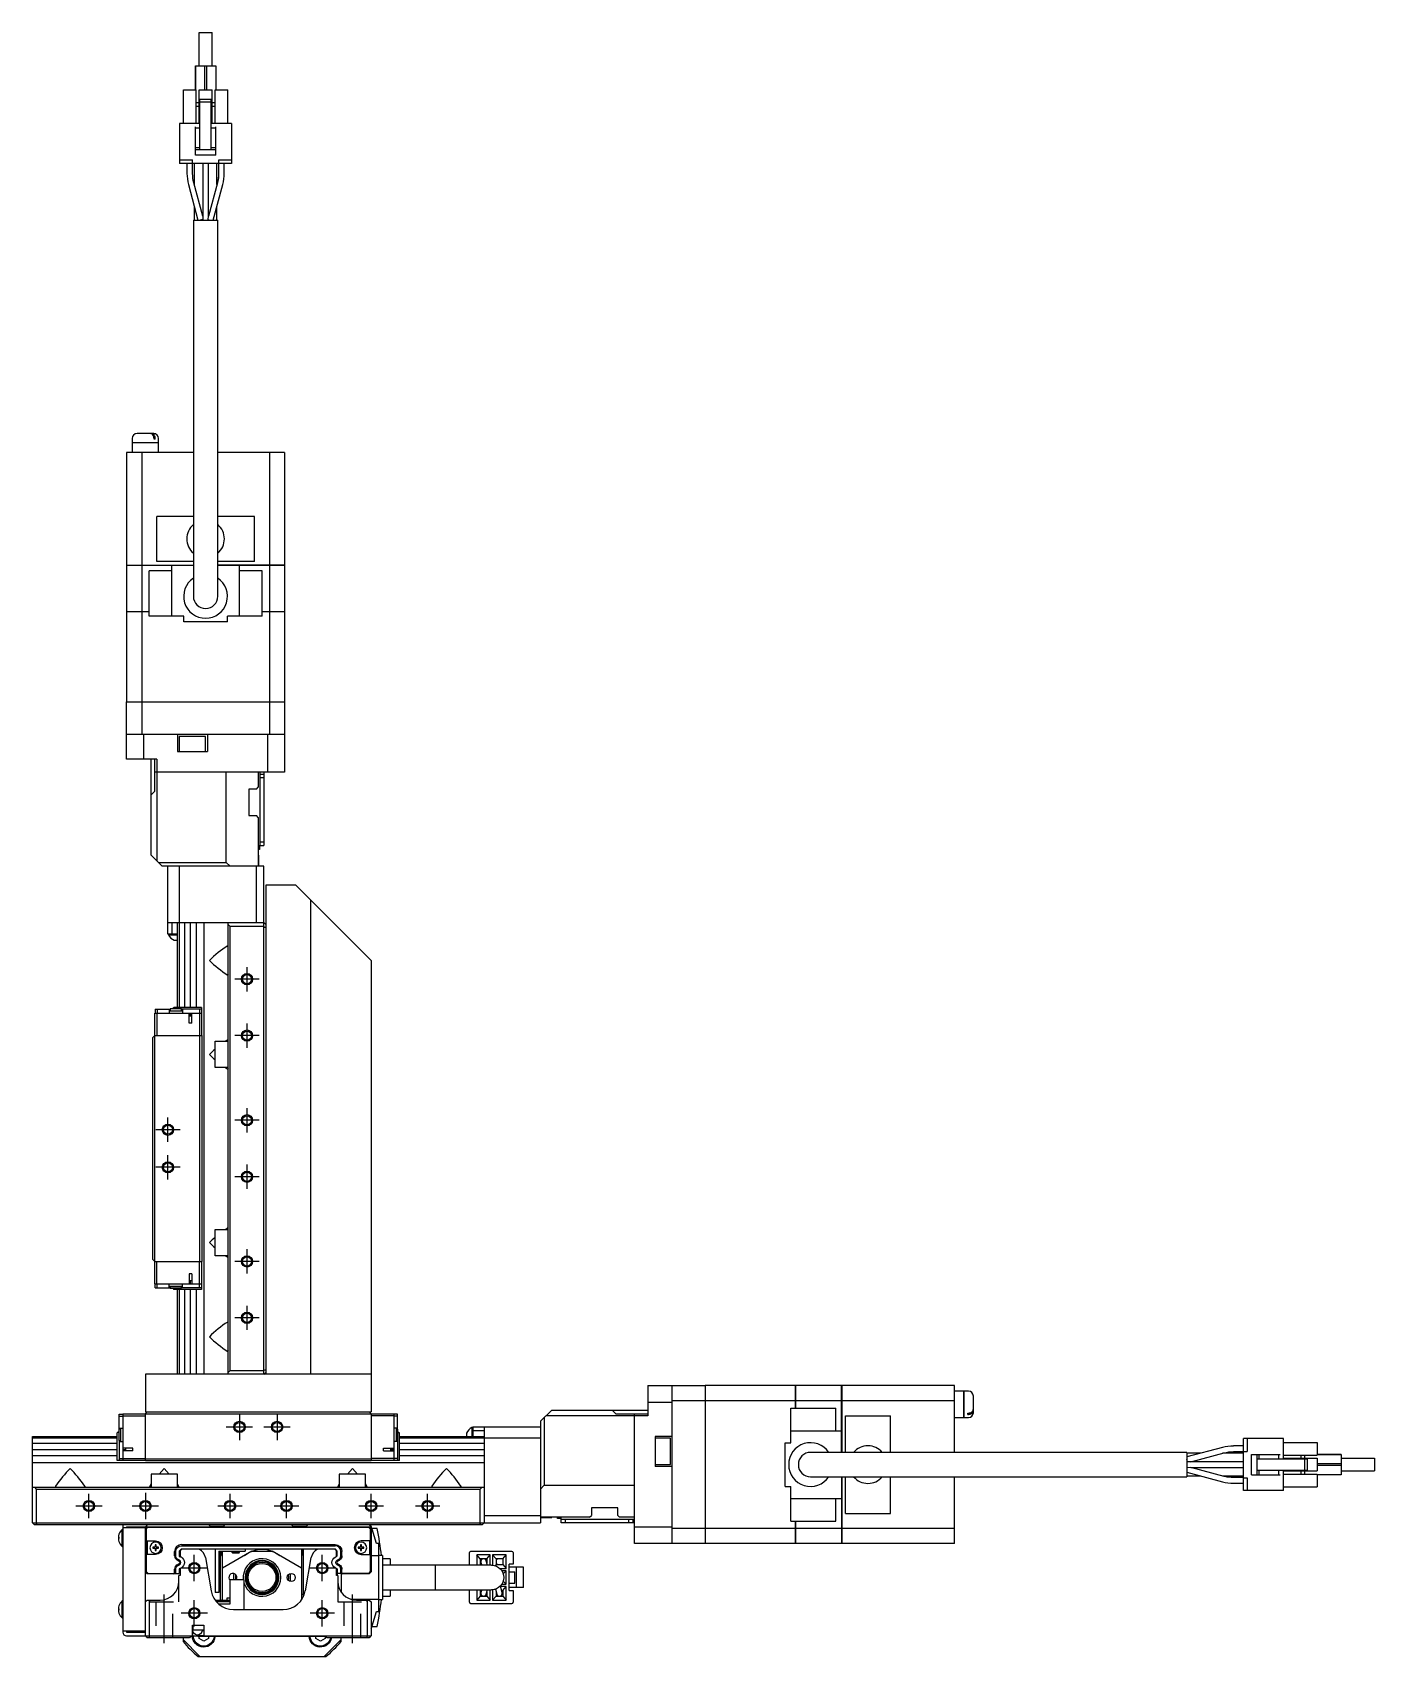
# Model space of a CAD drawing. Extents: x 0 to 1495, y -8 to 1173.
# Drawn here: x 760.9 to 1117.5, y 377.3 to 808.9 of the extents above; entities that cross this region are included whole.
import ezdxf

# ---------------------------------------------------------------- set-up
doc = ezdxf.new("R2010")
doc.units = 0
doc.header["$LTSCALE"] = 0.5
doc.linetypes.add('CENTER', pattern=[50.8, 31.75, -6.35, 6.35, -6.35])
doc.linetypes.add('DASHED', pattern=[19.05, 12.7, -6.35])
for name, color, linetype in [('MSM_CENTER', 1, 'CENTER'), ('MSM_CONTINUOUS', 7, 'CONTINUOUS'), ('MSM_DASHED', 4, 'DASHED'), ('MSM_NARROW', 5, 'CONTINUOUS')]:
    doc.layers.add(name, color=color, linetype=linetype)

msp = doc.modelspace()

# ---------------------------------------------------------------- linework, layer by layer
at = {"layer": 'MSM_CENTER'}
for p, q in [((821.17, 557.26), (814.71, 557.26)), ((817.94, 554.03), (817.94, 560.48)), ((817.94, 539.03), (817.94, 545.48)), ((821.17, 542.26), (814.71, 542.26)), ((817.94, 516.53), (817.94, 522.98)), ((796.94, 514.03), (796.94, 520.48)), ((821.17, 519.76), (814.71, 519.76)), ((800.17, 517.26), (793.71, 517.26)), ((796.94, 504.03), (796.94, 510.48)), ((800.17, 507.26), (793.71, 507.26)), ((817.94, 501.53), (817.94, 507.98)), ((821.17, 504.76), (814.71, 504.76)), ((817.94, 479.03), (817.94, 485.48)), ((821.17, 482.26), (814.71, 482.26)), ((817.94, 464.03), (817.94, 470.48)), ((821.17, 467.26), (814.71, 467.26)), ((815.94, 441.76), (815.94, 434.76)), ((825.94, 441.76), (825.94, 434.76)), ((812.44, 438.26), (819.44, 438.26)), ((822.44, 438.26), (829.44, 438.26)), ((775.94, 414.01), (775.94, 420.51)), ((790.94, 420.76), (790.94, 413.76)), ((813.44, 414.01), (813.44, 420.51)), ((828.44, 414.01), (828.44, 420.51)), ((850.94, 414.01), (850.94, 420.51)), ((865.94, 414.01), (865.94, 420.51)), ((772.44, 417.26), (779.44, 417.26)), ((787.44, 417.26), (794.44, 417.26)), ((810.19, 417.26), (816.69, 417.26)), ((825.19, 417.26), (831.69, 417.26)), ((847.69, 417.26), (854.19, 417.26)), ((862.69, 417.26), (869.19, 417.26)), ((803.94, 397.26), (803.94, 404.26)), ((837.94, 397.26), (837.94, 404.26)), ((807.44, 400.76), (800.44, 400.76)), ((841.44, 400.76), (834.44, 400.76)), ((795.94, 380.76), (795.94, 393.76)), ((845.94, 380.76), (845.94, 393.76)), ((807.44, 388.76), (800.44, 388.76)), ((803.94, 385.26), (803.94, 392.26)), ((841.17, 388.76), (834.71, 388.76)), ((837.94, 385.26), (837.94, 392.26))]:
    msp.add_line(p, q, dxfattribs=at)
at = {"layer": 'MSM_CONTINUOUS'}
for p, q in [((805.24, 799.96), (805.24, 808.86)), ((805.24, 799.96), (805.24, 808.86)), ((805.24, 808.86), (808.64, 808.86)), ((805.24, 799.96), (805.24, 808.86)), ((808.64, 799.96), (808.64, 808.86)), ((804.24, 799.01), (804.24, 799.96)), ((804.24, 799.96), (804.24, 799.96)), ((804.24, 799.96), (804.24, 793.61)), ((804.24, 799.96), (809.64, 799.96)), ((804.24, 798.71), (804.24, 799.01)), ((804.24, 793.61), (804.24, 798.71)), ((806.69, 799.96), (806.69, 793.61)), ((807.19, 799.96), (807.19, 793.61)), ((809.64, 799.96), (809.64, 793.61)), ((804.24, 796.91), (804.24, 797.21)), ((804.24, 797.21), (804.24, 797.02)), ((804.24, 797.02), (804.24, 793.61)), ((804.24, 793.61), (804.24, 796.91)), ((801.04, 793.61), (804.44, 793.61)), ((801.04, 784.71), (801.04, 793.61)), ((804.44, 784.71), (804.44, 793.61)), ((804.44, 790.26), (805.24, 790.26)), ((805.24, 784.71), (805.24, 793.61)), ((805.24, 793.61), (808.64, 793.61)), ((808.44, 791.01), (805.44, 791.01)), ((805.44, 777.71), (805.44, 791.01)), ((808.44, 790.31), (805.44, 790.31)), ((808.44, 777.71), (808.44, 791.01)), ((808.64, 784.71), (808.64, 793.61)), ((808.64, 790.26), (809.44, 790.26)), ((809.44, 784.71), (809.44, 793.61)), ((809.44, 793.61), (812.84, 793.61)), ((812.84, 784.71), (812.84, 793.61)), ((804.44, 789.26), (805.24, 789.26)), ((808.64, 789.26), (809.44, 789.26)), ((800.04, 784.71), (800.04, 774.01)), ((805.44, 784.71), (800.04, 784.71)), ((804.24, 776.21), (804.24, 783.76)), ((805.44, 783.46), (804.24, 783.46)), ((813.84, 784.71), (808.44, 784.71)), ((809.64, 783.46), (808.44, 783.46)), ((809.64, 776.21), (809.64, 783.76)), ((813.84, 784.71), (813.84, 774.01)), ((805.44, 778.21), (804.24, 778.21)), ((809.64, 777.71), (804.24, 777.71)), ((809.64, 778.21), (808.44, 778.21)), ((800.04, 775.01), (803.44, 775.01)), ((813.84, 774.01), (800.04, 774.01)), ((801.99, 774.01), (801.99, 771.38)), ((803.44, 774.01), (803.44, 775.01)), ((803.49, 771.38), (803.49, 774.01)), ((803.94, 774.01), (803.94, 768.43)), ((809.64, 776.21), (804.24, 776.21)), ((806.19, 774.01), (806.19, 759.01)), ((807.69, 760.04), (807.69, 774.01)), ((809.94, 768.43), (809.94, 774.01)), ((810.39, 774.01), (810.39, 771.37)), ((810.44, 774.01), (810.44, 775.01)), ((810.44, 775.01), (813.84, 775.01)), ((811.89, 771.37), (811.89, 774.01)), ((802.37, 768.49), (804.91, 759.01)), ((806.19, 760.04), (803.82, 768.88)), ((810.06, 768.88), (807.69, 760.04)), ((808.97, 759.01), (811.51, 768.49)), ((810.12, 769.1), (810.06, 768.88)), ((803.94, 762.64), (803.94, 759.01)), ((807.58, 759.14), (807.69, 760.04)), ((809.94, 759.01), (809.94, 762.64)), ((803.69, 759.01), (810.19, 759.01)), ((803.69, 759.01), (803.69, 659.01)), ((806.19, 759.1), (805.9, 759.01)), ((807.69, 759.01), (807.69, 759.1)), ((810.19, 659.01), (810.19, 759.01)), ((787.44, 700.96), (787.44, 699.81)), ((794.44, 699.81), (787.44, 699.81)), ((787.44, 699.76), (787.44, 697.26)), ((794.44, 699.76), (787.44, 699.76)), ((787.49, 699.81), (787.49, 699.76)), ((793.14, 702.26), (788.74, 702.26)), ((793.23, 700.76), (793.23, 700.96)), ((793.58, 700.76), (793.23, 700.76)), ((793.58, 700.76), (793.58, 700.96)), ((794.39, 699.76), (794.39, 699.81)), ((794.44, 699.81), (794.44, 700.96)), ((794.44, 697.26), (794.44, 699.76)), ((785.94, 697.26), (785.94, 667.31)), ((803.69, 697.26), (785.94, 697.26)), ((789.97, 697.26), (789.97, 667.31)), ((827.94, 697.26), (810.19, 697.26)), ((823.91, 697.26), (823.91, 667.31)), ((827.94, 697.26), (827.94, 667.31)), ((793.94, 668.26), (793.94, 680.26)), ((803.69, 680.26), (793.94, 680.26)), ((819.94, 680.26), (810.19, 680.26)), ((819.94, 668.26), (819.94, 680.26)), ((785.94, 667.31), (803.69, 667.31)), ((785.94, 667.26), (785.94, 655.01)), ((785.94, 667.26), (803.69, 667.26)), ((785.99, 667.31), (785.99, 667.26)), ((789.97, 667.26), (789.97, 655.01)), ((790.23, 667.31), (790.23, 667.26)), ((791.94, 653.76), (791.94, 665.76)), ((797.94, 665.76), (791.94, 665.76)), ((803.69, 668.26), (793.94, 668.26)), ((797.94, 653.76), (797.94, 667.26)), ((819.94, 668.26), (810.19, 668.26)), ((810.19, 667.31), (827.94, 667.31)), ((827.94, 667.26), (810.19, 667.26)), ((815.94, 653.76), (815.94, 667.26)), ((821.94, 665.76), (815.94, 665.76)), ((821.94, 653.76), (821.94, 665.76)), ((823.65, 667.31), (823.65, 667.26)), ((823.91, 667.26), (823.91, 655.01)), ((827.89, 667.31), (827.89, 667.26)), ((827.94, 667.26), (827.94, 655.01)), ((785.94, 655.01), (791.94, 655.01)), ((785.94, 654.96), (785.94, 631.01)), ((785.94, 654.96), (791.94, 654.96)), ((785.99, 655.01), (785.99, 654.96)), ((789.97, 654.96), (789.97, 631.01)), ((790.23, 655.01), (790.23, 654.96)), ((801.16, 653.76), (791.94, 653.76)), ((801.16, 652.26), (801.16, 653.76)), ((812.72, 652.26), (801.16, 652.26)), ((821.94, 653.76), (812.72, 653.76)), ((812.72, 652.26), (812.72, 653.76)), ((821.94, 655.01), (827.94, 655.01)), ((821.94, 654.96), (827.94, 654.96)), ((823.65, 655.01), (823.65, 654.96)), ((823.91, 654.96), (823.91, 631.01)), ((827.89, 655.01), (827.89, 654.96)), ((827.94, 654.96), (827.94, 631.01)), ((785.94, 631.01), (827.94, 631.01)), ((785.94, 630.96), (827.94, 630.96)), ((785.94, 615.76), (785.94, 630.96)), ((785.99, 631.01), (785.99, 630.96)), ((789.97, 630.96), (789.97, 622.26)), ((790.23, 631.01), (790.23, 630.96)), ((823.65, 631.01), (823.65, 630.96)), ((823.91, 630.96), (823.91, 622.26)), ((827.89, 631.01), (827.89, 630.96)), ((827.94, 630.96), (827.94, 612.26)), ((827.94, 622.26), (785.94, 622.26)), ((790.44, 622.26), (790.44, 615.76)), ((799.44, 622.26), (799.44, 617.76)), ((806.94, 621.76), (799.94, 621.76)), ((799.94, 621.76), (799.94, 617.76)), ((806.94, 617.76), (806.94, 621.76)), ((807.44, 622.26), (807.44, 617.76)), ((823.44, 612.26), (823.44, 622.26)), ((799.44, 617.76), (807.44, 617.76)), ((793.94, 615.76), (785.94, 615.76)), ((792.44, 590.26), (792.44, 615.76)), ((793.44, 607.26), (793.44, 615.76)), ((793.94, 615.76), (793.94, 588.76)), ((827.94, 612.26), (793.44, 612.26)), ((812.44, 588.26), (812.44, 612.26)), ((820.94, 612.26), (820.94, 608.26)), ((821.44, 592.76), (821.44, 612.26)), ((821.44, 611.76), (822.44, 611.76)), ((822.44, 610.76), (821.44, 610.76)), ((822.44, 612.26), (822.44, 592.76)), ((792.44, 606.26), (793.44, 607.26)), ((818.44, 607.76), (818.44, 600.76)), ((820.44, 607.76), (818.44, 607.76)), ((820.44, 607.76), (820.94, 608.26)), ((818.44, 600.76), (820.44, 600.76)), ((820.94, 600.26), (820.44, 600.76)), ((820.94, 600.26), (820.94, 587.26)), ((820.94, 592.76), (822.44, 592.76)), ((821.24, 591.76), (820.94, 591.76)), ((821.24, 592.76), (821.24, 591.76)), ((821.44, 593.76), (822.44, 593.76)), ((795.44, 587.26), (792.44, 590.26)), ((794.44, 588.26), (812.44, 588.26)), ((822.44, 587.26), (795.44, 587.26)), ((796.94, 569.26), (796.94, 587.26)), ((799.94, 587.26), (799.94, 572.26)), ((812.44, 588.26), (813.44, 587.26)), ((820.44, 572.26), (820.44, 587.26)), ((820.94, 590.26), (821.04, 590.26)), ((821.04, 587.26), (821.04, 590.26)), ((822.44, 571.26), (822.44, 587.26)), ((830.94, 582.26), (822.94, 582.26)), ((822.94, 582.26), (822.94, 452.26)), ((850.94, 562.26), (830.94, 582.26)), ((834.94, 452.26), (834.94, 578.26)), ((822.44, 572.26), (796.94, 572.26)), ((797.94, 572.26), (797.94, 569.26)), ((799.44, 549.76), (799.44, 572.26)), ((799.94, 572.26), (799.94, 549.76)), ((801.33, 572.26), (801.33, 549.76)), ((802.94, 549.76), (802.94, 572.26)), ((804.55, 549.76), (804.55, 572.26)), ((806.44, 572.26), (806.44, 452.26)), ((812.94, 452.26), (812.94, 572.26)), ((813.44, 571.26), (812.94, 571.76)), ((813.44, 453.26), (813.44, 571.26)), ((822.43, 571.26), (813.44, 571.26)), ((822.43, 453.26), (822.43, 571.26)), ((822.94, 571.76), (822.44, 572.26)), ((799.44, 569.26), (796.94, 569.26)), ((797.09, 569.26), (797.09, 569.01)), ((797.09, 569.01), (799.44, 569.01)), ((798.6, 567.61), (799.44, 567.61)), ((812.94, 566), (812.81, 566.16)), ((850.94, 562.26), (850.94, 442.26)), ((812.94, 558.51), (812.81, 558.36)), ((793.44, 476.26), (793.44, 548.26)), ((793.44, 548.26), (805.84, 548.26)), ((793.54, 549.26), (793.54, 548.26)), ((793.54, 549.26), (797.54, 549.26)), ((793.94, 548.26), (793.94, 542.26)), ((794.04, 549.26), (794.04, 548.26)), ((797.24, 549.26), (797.24, 548.26)), ((797.24, 548.86), (800.84, 548.86)), ((800.54, 549.36), (797.54, 549.36)), ((797.54, 549.36), (797.54, 548.86)), ((798.27, 549.36), (798.51, 549.76)), ((805.84, 549.76), (798.51, 549.76)), ((800.54, 548.86), (800.54, 549.36)), ((805.84, 549.26), (800.54, 549.26)), ((800.84, 549.26), (800.84, 548.26)), ((802.59, 545.56), (802.59, 548.26)), ((802.94, 547.46), (802.94, 548.26)), ((803.29, 545.56), (803.29, 548.26)), ((805.34, 549.26), (805.34, 542.26)), ((805.84, 549.76), (805.84, 542.26)), ((803.29, 547.46), (802.59, 547.46)), ((803.29, 545.56), (802.59, 545.56)), ((792.94, 541.76), (793.44, 542.26)), ((792.94, 482.76), (792.94, 541.76)), ((793.44, 542.26), (805.94, 542.26)), ((805.44, 482.26), (805.44, 542.26)), ((805.94, 542.26), (805.94, 482.26)), ((809.44, 540.76), (812.94, 540.76)), ((809.44, 533.76), (809.44, 540.76)), ((812.94, 541), (812.81, 541.16)), ((812.94, 533.76), (809.44, 533.76)), ((812.94, 533.51), (812.81, 533.36)), ((809.44, 483.76), (809.44, 490.76)), ((809.44, 490.76), (812.94, 490.76)), ((812.94, 491), (812.81, 491.16)), ((812.94, 483.76), (809.44, 483.76)), ((812.94, 483.51), (812.81, 483.36)), ((793.44, 482.26), (792.94, 482.76)), ((793.44, 482.26), (805.94, 482.26)), ((793.94, 476.26), (793.94, 482.26)), ((805.34, 475.26), (805.34, 482.26)), ((805.84, 482.26), (805.84, 474.76)), ((793.44, 476.26), (805.84, 476.26)), ((793.54, 475.26), (793.54, 476.26)), ((793.54, 475.26), (797.54, 475.26)), ((794.04, 475.26), (794.04, 476.26)), ((797.24, 475.26), (797.24, 476.26)), ((797.24, 475.66), (800.84, 475.66)), ((797.54, 475.66), (797.54, 475.16)), ((797.54, 475.21), (800.54, 475.21)), ((797.54, 475.16), (798.27, 475.16)), ((798.24, 475.21), (798.51, 474.76)), ((800.54, 475.21), (800.54, 475.66)), ((805.84, 475.26), (800.54, 475.26)), ((800.84, 475.26), (800.84, 476.26)), ((802.59, 478.96), (802.59, 476.26)), ((803.29, 478.96), (802.59, 478.96)), ((803.29, 477.06), (802.59, 477.06)), ((802.94, 476.26), (802.94, 477.06)), ((803.29, 478.96), (803.29, 476.26)), ((805.84, 474.76), (798.51, 474.76)), ((799.44, 452.26), (799.44, 474.76)), ((799.94, 474.76), (799.94, 452.26)), ((801.33, 474.76), (801.33, 452.26)), ((802.94, 452.26), (802.94, 474.76)), ((804.55, 452.26), (804.55, 474.76)), ((812.94, 466), (812.81, 466.16)), ((812.94, 458.51), (812.81, 458.36)), ((812.94, 452.76), (813.44, 453.26)), ((813.44, 453.26), (822.43, 453.26)), ((822.44, 452.26), (822.44, 453.25)), ((790.94, 452.26), (790.94, 442.26)), ((850.94, 452.26), (790.94, 452.26)), ((822.44, 452.26), (822.94, 452.76)), ((924.44, 449.26), (924.44, 441.26)), ((924.44, 449.26), (939.64, 449.26)), ((930.94, 407.26), (930.94, 449.26)), ((939.64, 449.26), (939.64, 407.26)), ((939.69, 449.21), (939.64, 449.21)), ((963.64, 449.26), (939.69, 449.26)), ((939.69, 449.26), (939.69, 407.26)), ((963.64, 449.26), (963.64, 443.26)), ((963.69, 449.21), (963.64, 449.21)), ((975.94, 449.26), (963.69, 449.26)), ((963.69, 449.26), (963.69, 443.26)), ((975.94, 431.51), (975.94, 449.26)), ((975.99, 449.21), (975.94, 449.21)), ((1005.94, 449.26), (975.99, 449.26)), ((975.99, 449.26), (975.99, 431.51)), ((1005.94, 431.51), (1005.94, 449.26)), ((930.94, 444.76), (924.44, 444.76)), ((939.64, 445.23), (930.94, 445.23)), ((939.69, 444.97), (939.64, 444.97)), ((963.64, 445.23), (939.69, 445.23)), ((963.69, 444.97), (963.64, 444.97)), ((975.94, 445.23), (963.69, 445.23)), ((975.99, 444.97), (975.94, 444.97)), ((1005.94, 445.23), (975.99, 445.23)), ((1008.44, 447.76), (1005.94, 447.76)), ((1008.44, 440.76), (1008.44, 447.76)), ((1008.49, 447.71), (1008.44, 447.71)), ((1008.49, 440.76), (1008.49, 447.76)), ((1009.64, 447.76), (1008.49, 447.76)), ((1010.94, 442.06), (1010.94, 446.46)), ((783.94, 441.66), (784.94, 441.66)), ((783.94, 437.66), (783.94, 441.66)), ((783.94, 441.16), (784.94, 441.16)), ((784.94, 441.76), (784.94, 429.36)), ((784.94, 441.76), (856.94, 441.76)), ((784.94, 441.26), (790.94, 441.26)), ((790.94, 442.26), (850.94, 442.26)), ((790.94, 441.76), (791.44, 442.26)), ((790.94, 429.26), (790.94, 441.76)), ((850.44, 442.26), (850.94, 441.76)), ((850.94, 441.76), (850.94, 429.26)), ((856.94, 441.26), (850.94, 441.26)), ((856.94, 441.76), (856.94, 429.36)), ((857.94, 441.66), (856.94, 441.66)), ((857.94, 441.16), (856.94, 441.16)), ((857.94, 437.66), (857.94, 441.66)), ((895.94, 439.76), (898.94, 442.76)), ((896.94, 440.76), (896.94, 422.76)), ((924.44, 441.26), (897.44, 441.26)), ((898.94, 442.76), (924.44, 442.76)), ((914.94, 442.76), (915.94, 441.76)), ((915.94, 441.76), (924.44, 441.76)), ((920.94, 407.26), (920.94, 441.76)), ((962.44, 434.04), (962.44, 443.26)), ((962.44, 443.26), (974.44, 443.26)), ((974.44, 437.26), (974.44, 443.26)), ((976.94, 431.51), (976.94, 441.26)), ((976.94, 441.26), (988.94, 441.26)), ((988.94, 431.51), (988.94, 441.26)), ((1005.94, 440.76), (1008.44, 440.76)), ((1008.44, 440.81), (1008.49, 440.81)), ((1008.49, 440.76), (1009.64, 440.76)), ((1009.44, 441.96), (1009.64, 441.96)), ((1009.44, 441.61), (1009.44, 441.96)), ((1009.44, 441.61), (1009.64, 441.61)), ((783.89, 436.96), (783.44, 436.69)), ((783.44, 429.36), (783.44, 436.69)), ((783.84, 437.66), (783.84, 436.93)), ((784.34, 437.66), (783.84, 437.66)), ((783.89, 437.66), (783.89, 434.66)), ((783.94, 437.96), (784.94, 437.96)), ((784.34, 437.96), (784.34, 434.36)), ((857.94, 437.96), (856.94, 437.96)), ((857.54, 437.96), (857.54, 434.36)), ((858.04, 437.66), (857.54, 437.66)), ((858.04, 434.66), (858.04, 437.66)), ((858.04, 436.93), (858.44, 436.69)), ((858.44, 429.36), (858.44, 436.69)), ((876.29, 436.59), (876.29, 435.76)), ((877.69, 438.11), (877.69, 435.76)), ((877.94, 438.11), (877.69, 438.11)), ((877.94, 438.26), (877.94, 435.76)), ((877.94, 438.26), (895.94, 438.26)), ((880.94, 437.26), (877.94, 437.26)), ((880.94, 438.26), (880.94, 412.76)), ((895.94, 439.76), (895.94, 412.76)), ((962.44, 437.26), (975.94, 437.26)), ((760.94, 412.76), (760.94, 435.76)), ((760.94, 435.76), (783.44, 435.76)), ((783.44, 435.25), (760.94, 435.25)), ((783.44, 433.86), (760.94, 433.86)), ((760.94, 432.26), (783.44, 432.26)), ((783.89, 434.66), (784.34, 434.66)), ((783.94, 434.66), (783.94, 429.36)), ((783.94, 434.36), (784.94, 434.36)), ((787.64, 432.61), (784.94, 432.61)), ((784.94, 432.26), (785.74, 432.26)), ((787.64, 431.91), (784.94, 431.91)), ((785.74, 431.91), (785.74, 432.61)), ((787.64, 431.91), (787.64, 432.61)), ((854.24, 432.61), (856.94, 432.61)), ((854.24, 431.91), (854.24, 432.61)), ((854.24, 431.91), (856.94, 431.91)), ((856.14, 431.91), (856.14, 432.61)), ((856.14, 432.26), (856.94, 432.26)), ((857.94, 434.36), (856.94, 434.36)), ((857.54, 434.66), (858.04, 434.66)), ((857.94, 434.66), (857.94, 429.36)), ((858.44, 435.76), (880.94, 435.76)), ((880.94, 435.25), (858.44, 435.25)), ((880.94, 433.86), (858.44, 433.86)), ((858.44, 432.26), (880.94, 432.26)), ((895.94, 435.26), (880.94, 435.26)), ((930.94, 435.76), (926.44, 435.76)), ((926.44, 435.76), (926.44, 427.76)), ((930.44, 435.26), (926.44, 435.26)), ((930.44, 428.26), (930.44, 435.26)), ((960.94, 422.48), (960.94, 434.04)), ((960.94, 434.04), (962.44, 434.04)), ((1077.17, 432.83), (1067.69, 430.28)), ((1082.69, 433.21), (1080.06, 433.21)), ((1080.06, 431.71), (1082.69, 431.71)), ((1093.39, 435.16), (1082.69, 435.16)), ((1082.69, 421.36), (1082.69, 435.16)), ((1082.69, 431.76), (1083.69, 431.76)), ((1083.69, 435.16), (1083.69, 431.76)), ((1093.39, 429.76), (1093.39, 435.16)), ((1093.39, 434.16), (1102.29, 434.16)), ((1102.29, 434.16), (1102.29, 430.76)), ((760.94, 430.65), (783.44, 430.65)), ((880.94, 428.76), (760.94, 428.76)), ((790.94, 429.36), (783.44, 429.36)), ((783.94, 429.86), (790.94, 429.86)), ((790.94, 429.76), (850.94, 429.76)), ((850.94, 429.26), (790.94, 429.26)), ((857.94, 429.86), (850.94, 429.86)), ((858.44, 429.36), (850.94, 429.36)), ((858.44, 430.65), (880.94, 430.65)), ((926.44, 428.26), (930.44, 428.26)), ((930.94, 427.76), (926.44, 427.76)), ((1067.69, 431.51), (967.69, 431.51)), ((1067.69, 431.51), (1067.69, 425.01)), ((1071.32, 431.26), (1067.69, 431.26)), ((1067.69, 429.29), (1067.78, 429.01)), ((1082.69, 429.01), (1067.69, 429.01)), ((1067.69, 427.51), (1067.78, 427.51)), ((1067.82, 427.62), (1068.72, 427.51)), ((1068.72, 429.01), (1077.56, 431.38)), ((1068.72, 427.51), (1082.69, 427.51)), ((1077.57, 425.13), (1068.72, 427.51)), ((1082.69, 431.26), (1077.11, 431.26)), ((1084.89, 425.55), (1084.89, 430.95)), ((1084.89, 430.95), (1092.44, 430.95)), ((1086.39, 425.55), (1086.39, 430.95)), ((1086.39, 429.76), (1099.69, 429.76)), ((1086.89, 429.76), (1086.89, 430.95)), ((1092.14, 429.76), (1092.14, 430.95)), ((1093.39, 430.76), (1102.29, 430.76)), ((1093.39, 429.96), (1102.29, 429.96)), ((1097.94, 430.76), (1097.94, 429.96)), ((1098.94, 430.76), (1098.94, 429.96)), ((1098.99, 426.76), (1098.99, 429.76)), ((1099.69, 426.76), (1099.69, 429.76)), ((1102.29, 430.95), (1105.59, 430.95)), ((1105.71, 430.95), (1102.29, 430.95)), ((1102.29, 430.95), (1107.39, 430.95)), ((1108.64, 430.95), (1102.29, 430.95)), ((1102.29, 429.96), (1102.29, 426.56)), ((1108.64, 428.5), (1102.29, 428.5)), ((1108.64, 428), (1102.29, 428)), ((1105.59, 430.95), (1105.89, 430.95)), ((1105.89, 430.95), (1105.71, 430.95)), ((1107.39, 430.95), (1107.69, 430.95)), ((1107.69, 430.95), (1108.64, 430.95)), ((1108.64, 430.95), (1108.64, 430.95)), ((1108.64, 430.95), (1108.64, 425.55)), ((1108.64, 429.96), (1117.54, 429.96)), ((1108.64, 429.96), (1117.54, 429.96)), ((1108.64, 429.96), (1117.54, 429.96)), ((1117.54, 429.96), (1117.54, 426.56)), ((792.44, 423.13), (792.04, 422.38)), ((799.44, 425.75), (792.44, 425.75)), ((792.44, 425.75), (792.44, 422.26)), ((795.94, 427.26), (794.62, 425.75)), ((797.26, 425.75), (795.94, 427.26)), ((799.44, 422.26), (799.44, 425.75)), ((799.84, 422.38), (799.44, 423.13)), ((842.44, 423.13), (842.04, 422.38)), ((849.44, 425.75), (842.44, 425.75)), ((842.44, 425.75), (842.44, 422.26)), ((845.94, 427.26), (844.62, 425.75)), ((847.26, 425.75), (845.94, 427.26)), ((849.44, 422.26), (849.44, 425.75)), ((849.84, 422.38), (849.44, 423.13)), ((967.69, 425.01), (1067.69, 425.01)), ((975.94, 425.01), (975.94, 407.26)), ((975.99, 425.01), (975.99, 407.26)), ((976.94, 415.26), (976.94, 425.01)), ((988.94, 415.26), (988.94, 425.01)), ((1005.94, 407.26), (1005.94, 425.01)), ((1067.69, 426.23), (1077.18, 423.68)), ((1067.69, 425.26), (1071.32, 425.26)), ((1077.11, 425.26), (1082.69, 425.26)), ((1077.79, 425.08), (1077.56, 425.13)), ((1082.69, 424.81), (1080.06, 424.81)), ((1080.06, 423.31), (1082.69, 423.31)), ((1082.69, 424.76), (1083.69, 424.76)), ((1083.69, 424.76), (1083.69, 421.36)), ((1084.89, 425.55), (1092.44, 425.55)), ((1086.39, 426.76), (1099.69, 426.76)), ((1086.89, 425.55), (1086.89, 426.76)), ((1092.14, 425.55), (1092.14, 426.76)), ((1093.39, 421.36), (1093.39, 426.76)), ((1093.39, 426.56), (1102.29, 426.56)), ((1093.39, 425.75), (1102.29, 425.75)), ((1097.94, 426.56), (1097.94, 425.75)), ((1098.94, 426.56), (1098.94, 425.75)), ((1102.29, 425.75), (1102.29, 422.36)), ((1108.64, 425.55), (1102.29, 425.55)), ((1108.64, 426.56), (1117.54, 426.56)), ((760.94, 422.26), (880.94, 422.26)), ((761.44, 422.26), (761.94, 421.76)), ((761.94, 421.76), (879.94, 421.76)), ((761.94, 421.76), (761.94, 412.76)), ((767.04, 422.38), (767.2, 422.26)), ((774.68, 422.26), (774.84, 422.38)), ((774.81, 422.51), (774.84, 422.38)), ((792.04, 422.38), (792.2, 422.26)), ((799.68, 422.26), (799.84, 422.38)), ((842.04, 422.38), (842.2, 422.26)), ((849.68, 422.26), (849.84, 422.38)), ((867.07, 422.51), (867.04, 422.38)), ((867.04, 422.38), (867.2, 422.26)), ((874.68, 422.26), (874.84, 422.38)), ((879.94, 421.76), (880.44, 422.26)), ((879.94, 412.76), (879.94, 421.76)), ((896.94, 422.76), (895.94, 421.76)), ((896.94, 422.76), (920.94, 422.76)), ((960.94, 422.48), (962.44, 422.48)), ((962.44, 413.26), (962.44, 422.48)), ((962.44, 419.26), (975.94, 419.26)), ((974.44, 413.26), (974.44, 419.26)), ((1093.39, 421.36), (1082.69, 421.36)), ((1093.39, 422.36), (1102.29, 422.36)), ((880.94, 414.76), (895.94, 414.76)), ((908.94, 414.26), (909.44, 414.76)), ((916.44, 416.76), (909.44, 416.76)), ((909.44, 416.76), (909.44, 414.76)), ((916.44, 414.76), (916.44, 416.76)), ((916.44, 414.76), (916.94, 414.26)), ((976.94, 415.26), (988.94, 415.26)), ((760.94, 412.76), (761.94, 412.76)), ((760.94, 412.76), (761.44, 412.26)), ((880.44, 412.26), (761.44, 412.26)), ((761.94, 412.76), (879.94, 412.76)), ((784.76, 406.51), (784.76, 411.01)), ((784.94, 411.01), (784.76, 411.01)), ((784.94, 411.76), (784.94, 383.76)), ((784.94, 411.56), (790.94, 411.56)), ((785.94, 411.76), (850.94, 411.76)), ((785.94, 411.76), (785.94, 411.56)), ((785.94, 411.64), (790.94, 411.64)), ((791.44, 412.26), (790.94, 411.76)), ((790.94, 382.76), (790.94, 411.76)), ((791.64, 411.76), (791.14, 411.26)), ((791.14, 411.26), (791.14, 399.86)), ((791.69, 411.66), (791.19, 411.16)), ((791.19, 411.16), (791.19, 407.96)), ((791.69, 411.66), (850.19, 411.66)), ((807.79, 412.26), (808.14, 411.91)), ((808.14, 411.91), (811.74, 411.91)), ((811.74, 411.91), (812.09, 412.26)), ((829.79, 412.26), (830.14, 411.91)), ((830.14, 411.91), (833.74, 411.91)), ((833.74, 411.91), (834.09, 412.26)), ((850.19, 411.66), (850.69, 411.16)), ((850.24, 411.76), (850.74, 411.26)), ((850.94, 411.76), (850.44, 412.26)), ((850.69, 411.16), (850.69, 407.96)), ((850.74, 411.26), (850.74, 399.86)), ((850.94, 411.76), (850.94, 399.76)), ((852.51, 411.26), (851.19, 411.26)), ((852.34, 407.26), (851.24, 411.08)), ((879.94, 412.76), (895.94, 412.76)), ((880.44, 412.26), (880.94, 412.76)), ((908.94, 414.26), (895.94, 414.26)), ((895.94, 414.16), (898.94, 414.16)), ((898.94, 414.26), (898.94, 414.16)), ((900.44, 413.96), (900.44, 414.26)), ((901.44, 413.96), (900.44, 413.96)), ((901.44, 412.76), (901.44, 414.26)), ((901.44, 413.76), (920.94, 413.76)), ((920.94, 412.76), (901.44, 412.76)), ((902.44, 413.76), (902.44, 412.76)), ((920.94, 414.26), (916.94, 414.26)), ((919.44, 412.76), (919.44, 413.76)), ((920.44, 413.76), (920.44, 412.76)), ((920.94, 411.76), (930.94, 411.76)), ((939.64, 411.28), (930.94, 411.28)), ((939.69, 411.54), (939.64, 411.54)), ((963.64, 411.28), (939.69, 411.28)), ((962.44, 413.26), (974.44, 413.26)), ((963.64, 413.26), (963.64, 407.26)), ((963.69, 411.54), (963.64, 411.54)), ((963.69, 413.26), (963.69, 407.26)), ((975.94, 411.28), (963.69, 411.28)), ((975.99, 411.54), (975.94, 411.54)), ((1005.94, 411.28), (975.99, 411.28)), ((783.75, 408.94), (783.91, 408.94)), ((783.91, 408.58), (783.75, 408.58)), ((783.9, 409.73), (783.91, 409.73)), ((783.91, 407.78), (783.9, 407.78)), ((783.91, 408.94), (783.91, 408.58)), ((784.76, 406.51), (784.94, 406.51)), ((791.19, 407.96), (793.64, 407.96)), ((791.39, 407.96), (791.39, 404.36)), ((793.51, 406.28), (792.89, 406.28)), ((792.89, 406.28), (792.89, 406.03)), ((792.89, 406.03), (793.51, 406.03)), ((793.76, 406.91), (793.51, 406.91)), ((793.51, 406.91), (793.51, 406.28)), ((793.51, 406.03), (793.51, 405.41)), ((793.76, 406.28), (793.76, 406.91)), ((794.39, 406.28), (793.76, 406.28)), ((793.76, 405.41), (793.76, 406.03)), ((793.76, 406.03), (794.39, 406.03)), ((794.39, 406.03), (794.39, 406.28)), ((800.44, 405.76), (799.94, 405.26)), ((841.44, 405.76), (800.44, 405.76)), ((800.51, 406.99), (841.37, 406.99)), ((800.51, 406.69), (841.37, 406.69)), ((817.44, 405.76), (817.44, 405.26)), ((832.44, 405.76), (832.44, 392.3)), ((832.94, 393.16), (832.94, 405.76)), ((841.94, 405.26), (841.44, 405.76)), ((848.11, 406.28), (847.49, 406.28)), ((847.49, 406.28), (847.49, 406.03)), ((847.49, 406.03), (848.11, 406.03)), ((848.36, 406.91), (848.11, 406.91)), ((848.11, 406.91), (848.11, 406.28)), ((848.11, 406.03), (848.11, 405.41)), ((850.69, 407.96), (848.24, 407.96)), ((848.36, 406.28), (848.36, 406.91)), ((848.99, 406.28), (848.36, 406.28)), ((848.36, 405.41), (848.36, 406.03)), ((848.36, 406.03), (848.99, 406.03)), ((848.99, 406.03), (848.99, 406.28)), ((850.49, 407.96), (850.49, 404.36)), ((852.94, 407.26), (852.34, 407.26)), ((852.94, 389.26), (852.94, 407.26)), ((939.64, 407.26), (920.94, 407.26)), ((939.69, 407.31), (939.64, 407.31)), ((963.64, 407.26), (939.69, 407.26)), ((963.69, 407.31), (963.64, 407.31)), ((975.94, 407.26), (963.69, 407.26)), ((975.99, 407.31), (975.94, 407.31)), ((1005.94, 407.26), (975.99, 407.26)), ((791.14, 402.61), (791.19, 402.61)), ((791.14, 401.91), (791.19, 401.91)), ((791.19, 404.36), (791.19, 399.86)), ((793.64, 404.36), (791.19, 404.36)), ((793.51, 405.41), (793.76, 405.41)), ((798.71, 404.02), (798.71, 405.19)), ((799.01, 404.02), (799.01, 405.19)), ((799.87, 402.6), (799.36, 402.89)), ((799.36, 401.62), (799.87, 401.91)), ((800.02, 402.86), (799.51, 403.15)), ((799.51, 401.36), (800.02, 401.65)), ((799.94, 405.26), (799.94, 403.86)), ((800.5, 403.66), (799.94, 403.98)), ((800.14, 405.25), (800.14, 403.86)), ((800.14, 403.86), (800.5, 403.66)), ((806.88, 403.58), (808.44, 394.71)), ((809.44, 405.26), (809.44, 394.26)), ((810.44, 405.26), (817.44, 405.26)), ((810.44, 405.26), (810.44, 394.26)), ((810.94, 392.26), (810.94, 405.26)), ((811.44, 392.26), (811.44, 405.26)), ((819.23, 405.26), (811.44, 400.76)), ((813.94, 405.26), (813.94, 404.96)), ((813.94, 404.96), (815.94, 404.96)), ((813.94, 404.96), (814.14, 404.76)), ((815.74, 404.76), (814.14, 404.76)), ((815.74, 404.76), (815.94, 404.96)), ((815.94, 404.96), (815.94, 405.26)), ((819.23, 405.26), (824.65, 405.26)), ((832.44, 400.76), (824.65, 405.26)), ((833.44, 394.71), (835, 403.58)), ((841.38, 403.66), (841.94, 403.98)), ((841.38, 403.66), (841.74, 403.86)), ((841.74, 403.86), (841.74, 405.25)), ((841.86, 402.86), (842.37, 403.15)), ((842.37, 401.36), (841.86, 401.65)), ((841.94, 403.98), (841.94, 405.26)), ((842.01, 402.6), (842.52, 402.89)), ((842.52, 401.62), (842.01, 401.91)), ((842.87, 404.02), (842.87, 405.19)), ((843.17, 404.02), (843.17, 405.19)), ((848.11, 405.41), (848.36, 405.41)), ((848.24, 404.36), (850.69, 404.36)), ((850.69, 404.36), (850.69, 399.86)), ((850.74, 402.61), (850.69, 402.61)), ((850.74, 401.91), (850.69, 401.91)), ((852.94, 404.04), (850.94, 404.04)), ((853.94, 404.08), (852.94, 404.08)), ((853.94, 404.08), (853.94, 392.44)), ((855.94, 403.26), (853.94, 403.26)), ((882.94, 401.51), (853.94, 401.51)), ((855.94, 403.26), (855.94, 401.51)), ((867.94, 401.51), (867.94, 395.01)), ((877.04, 401.51), (877.04, 404.86)), ((888.34, 405.16), (877.34, 405.16)), ((882.59, 404.26), (879.04, 404.26)), ((879.04, 404.26), (879.04, 401.51)), ((879.94, 403.21), (879.04, 404.26)), ((879.94, 401.71), (879.77, 401.51)), ((879.94, 403.21), (879.94, 401.71)), ((879.94, 402.83), (880.31, 403.21)), ((881.69, 403.21), (879.94, 403.21)), ((880.23, 401.79), (879.94, 402.08)), ((879.94, 401.71), (880.25, 401.71)), ((880.1, 402.24), (880.31, 401.51)), ((881.88, 401.51), (881.53, 402.67)), ((881.69, 403.21), (882.59, 404.26)), ((881.69, 403.21), (881.69, 402.14)), ((882.59, 401.51), (882.59, 404.26)), ((886.84, 404.26), (883.19, 404.26)), ((884.14, 403.21), (883.19, 404.26)), ((883.19, 404.26), (883.19, 401.5)), ((884.14, 401.71), (883.84, 401.38)), ((885.89, 403.21), (884.14, 403.21)), ((884.14, 403.21), (884.14, 401.71)), ((884.14, 402.83), (884.51, 403.21)), ((884.51, 401.71), (884.14, 402.08)), ((884.14, 401.71), (885.89, 401.71)), ((885.89, 403.21), (886.84, 404.26)), ((885.89, 403.21), (885.89, 401.71)), ((885.89, 401.71), (886.84, 400.66)), ((886.84, 400.66), (886.84, 404.26)), ((887.64, 394.76), (887.64, 401.76)), ((888.64, 401.76), (887.64, 401.76)), ((888.64, 404.86), (888.64, 401.76)), ((790.94, 399.76), (791.44, 399.26)), ((791.14, 399.86), (791.64, 399.36)), ((791.19, 399.86), (791.69, 399.36)), ((792.04, 399.26), (791.44, 399.26)), ((791.64, 399.36), (799.94, 399.36)), ((798.47, 399.26), (792.84, 399.26)), ((798.47, 399.26), (798.68, 399.36)), ((798.71, 399.36), (798.71, 400.49)), ((799.01, 399.36), (799.01, 400.49)), ((799.84, 397.26), (799.84, 398.76)), ((800.14, 398.76), (799.84, 398.76)), ((800.5, 400.85), (799.94, 400.53)), ((799.94, 400.53), (799.94, 399.36)), ((800.5, 400.85), (800.14, 400.65)), ((800.14, 400.65), (800.14, 398.76)), ((813.44, 391.26), (813.44, 397.76)), ((813.44, 397.76), (817.14, 397.76)), ((817.14, 397.76), (817.14, 389.76)), ((841.94, 400.53), (841.38, 400.85)), ((841.74, 400.65), (841.38, 400.85)), ((841.74, 398.76), (841.74, 400.65)), ((842.04, 398.76), (841.74, 398.76)), ((841.94, 400.53), (841.94, 398.76)), ((850.24, 399.36), (841.94, 399.36)), ((842.04, 398.76), (842.04, 397.26)), ((842.87, 399.36), (842.87, 400.49)), ((842.94, 399.36), (842.94, 394.39)), ((843.17, 399.36), (843.17, 400.49)), ((843.2, 399.36), (843.41, 399.26)), ((850.44, 399.26), (843.41, 399.26)), ((850.69, 399.86), (850.19, 399.36)), ((850.74, 399.86), (850.24, 399.36)), ((850.44, 399.26), (850.94, 399.76)), ((885.13, 400.66), (886.84, 400.66)), ((886.84, 400.06), (885.65, 400.06)), ((886.05, 399.19), (886.84, 400.06)), ((886.05, 397.32), (886.84, 396.46)), ((886.84, 396.46), (886.84, 400.06)), ((891.44, 400.96), (887.64, 400.96)), ((887.64, 399.76), (889.14, 399.76)), ((889.14, 396.76), (889.14, 399.76)), ((889.53, 395.56), (889.53, 400.96)), ((891.44, 395.56), (891.44, 400.96)), ((810.44, 394.26), (809.44, 394.26)), ((832.94, 393.76), (832.44, 393.76)), ((853.94, 395.01), (882.94, 395.01)), ((853.94, 393.26), (855.94, 393.26)), ((855.94, 395.01), (855.94, 393.26)), ((877.04, 391.66), (877.04, 395.01)), ((879.04, 395.01), (879.04, 392.26)), ((879.94, 393.31), (879.04, 392.26)), ((879.94, 394.81), (879.77, 395.01)), ((880.25, 394.81), (879.94, 394.81)), ((879.94, 394.81), (879.94, 393.31)), ((879.94, 394.43), (880.23, 394.72)), ((880.31, 393.31), (879.94, 393.68)), ((879.94, 393.31), (881.69, 393.31)), ((880.31, 395.01), (880.1, 394.27)), ((881.53, 393.84), (881.88, 395.01)), ((881.69, 394.37), (881.69, 393.31)), ((881.69, 393.31), (882.59, 392.26)), ((882.59, 392.26), (882.59, 395.01)), ((883.19, 395.01), (883.19, 392.26)), ((884.14, 393.31), (883.19, 392.26)), ((883.98, 394.99), (883.84, 395.13)), ((883.93, 395.16), (884.29, 393.85)), ((884.14, 394.4), (884.14, 393.31)), ((884.51, 393.31), (884.14, 393.68)), ((884.14, 393.31), (885.89, 393.31)), ((885.74, 394.26), (885.26, 395.98)), ((886.84, 395.86), (885.29, 395.86)), ((885.58, 394.81), (885.89, 394.81)), ((885.65, 396.46), (886.84, 396.46)), ((885.89, 394.81), (886.84, 395.86)), ((885.89, 394.81), (885.89, 393.31)), ((885.89, 393.31), (886.84, 392.26)), ((886.84, 392.26), (886.84, 395.86)), ((887.64, 396.76), (889.14, 396.76)), ((891.44, 395.56), (887.64, 395.56)), ((887.64, 394.76), (888.64, 394.76)), ((888.64, 394.76), (888.64, 391.66)), ((783.75, 389.94), (783.91, 389.94)), ((783.91, 389.58), (783.75, 389.58)), ((783.9, 390.73), (783.91, 390.73)), ((783.91, 388.78), (783.9, 388.78)), ((783.91, 389.94), (783.91, 389.58)), ((784.76, 387.51), (784.76, 392.01)), ((784.94, 392.01), (784.76, 392.01)), ((790.94, 391.76), (791.44, 392.26)), ((791.44, 392.26), (794.84, 392.26)), ((791.94, 392.26), (791.94, 382.76)), ((809.47, 392.26), (813.44, 392.26)), ((813.44, 391.76), (809.88, 391.76)), ((810.38, 391.26), (813.44, 391.26)), ((813.44, 392.76), (812.54, 392.76)), ((812.54, 392.76), (812.54, 392.26)), ((814.35, 389.76), (827.53, 389.76)), ((845.57, 392.48), (852.94, 392.48)), ((847.04, 392.26), (850.44, 392.26)), ((849.94, 382.76), (849.94, 392.26)), ((850.44, 392.26), (850.94, 391.76)), ((850.94, 391.76), (850.94, 382.76)), ((851.24, 385.43), (852.34, 389.26)), ((852.34, 389.26), (852.94, 389.26)), ((852.94, 392.44), (853.94, 392.44)), ((877.34, 391.36), (888.34, 391.36)), ((879.04, 392.26), (882.59, 392.26)), ((883.19, 392.26), (886.84, 392.26)), ((784.76, 387.51), (784.94, 387.51)), ((803.44, 385.56), (806.44, 385.56)), ((803.44, 382.86), (803.44, 385.56)), ((803.64, 384.26), (803.64, 385.56)), ((806.44, 384.26), (803.64, 384.26)), ((805.89, 383.62), (806.23, 384.26)), ((806.18, 384.16), (806.44, 384.16)), ((806.44, 385.56), (806.44, 382.86)), ((851.19, 385.26), (852.51, 385.26)), ((790.94, 383.96), (784.94, 383.96)), ((785.94, 383.96), (785.94, 383.76)), ((785.94, 383.76), (790.94, 383.76)), ((785.94, 382.76), (804.84, 382.76)), ((802.64, 382.26), (791.44, 382.26)), ((792.15, 382.26), (791.94, 382.76)), ((800.94, 382.26), (800.94, 381.28)), ((800.94, 381.76), (805.44, 377.26)), ((802.94, 382.56), (802.64, 382.26)), ((803.14, 382.56), (802.94, 382.56)), ((803.14, 382.56), (803.44, 382.86)), ((803.87, 383.36), (803.44, 383.82)), ((803.44, 383.76), (803.5, 383.76)), ((803.54, 383.06), (803.44, 383.16)), ((803.44, 383.06), (803.54, 383.06)), ((803.44, 382.86), (803.54, 382.86)), ((803.54, 382.86), (803.54, 383.06)), ((804.95, 382.97), (804.84, 382.86)), ((804.84, 382.86), (806.44, 382.86)), ((804.84, 382.86), (804.84, 382.66)), ((804.84, 382.66), (806.64, 382.66)), ((805.19, 382.03), (805.19, 382.66)), ((806.44, 381.31), (805.19, 382.03)), ((806.44, 382.86), (806.74, 382.56)), ((807.69, 382.03), (806.44, 381.31)), ((806.54, 382.76), (850.94, 382.76)), ((838.94, 382.56), (806.74, 382.56)), ((807.69, 382.56), (807.69, 382.03)), ((836.19, 382.03), (836.19, 382.56)), ((837.44, 381.31), (836.19, 382.03)), ((838.69, 382.03), (837.44, 381.31)), ((838.44, 377.26), (842.94, 381.76)), ((838.69, 382.56), (838.69, 382.03)), ((839.24, 382.26), (838.94, 382.56)), ((850.43, 382.26), (839.24, 382.26)), ((842.94, 381.28), (842.94, 382.26)), ((849.94, 382.76), (849.73, 382.26)), ((804.97, 377.26), (838.91, 377.26))]:
    msp.add_line(p, q, dxfattribs=at)
for centre, radius in [((817.94, 557.26), 1.23), ((817.94, 542.26), 1.23), ((796.94, 517.26), 1.23), ((817.94, 519.76), 1.23), ((796.94, 507.26), 1.23), ((817.94, 504.76), 1.23), ((817.94, 482.26), 1.23), ((817.94, 467.26), 1.23), ((815.94, 438.26), 1.23), ((825.94, 438.26), 1.23), ((775.94, 417.26), 1.23), ((790.94, 417.26), 1.23), ((813.44, 417.26), 1.23), ((828.44, 417.26), 1.23), ((850.94, 417.26), 1.23), ((865.94, 417.26), 1.23), ((803.94, 400.76), 1.23), ((837.94, 400.76), 1.23), ((829.69, 398.26), 1.08), ((803.94, 388.76), 1.23), ((837.94, 388.76), 1.23)]:
    msp.add_circle(centre, radius, dxfattribs=at)
at = {"layer": 'MSM_CONTINUOUS', "extrusion": (0, 0, -1)}
for centre, radius in [((-793.64, 406.16), 1.5), ((-848.24, 406.16), 1.5), ((-821.94, 398.26), 4.5), ((-821.94, 398.26), 4.3), ((-821.94, 398.26), 4)]:
    msp.add_circle(centre, radius, dxfattribs=at)
at = {"layer": 'MSM_CONTINUOUS'}
for centre, radius, start, end in [((813.14, 771.38), 11.15, 179.9911, 195.0006), ((800.78, 771.37), 11.11, 345, 0.006), ((807.9, 750.72), 8.63, 101.4443, 106.3211), ((809.27, 763.64), 4.81, 249.4273, 254.5721), ((788.74, 700.96), 1.3, 90, 180), ((792.27, 701.45), 0.809, 33.6126, 87.2927), ((792.58, 701.37), 0.891, 28.7486, 85.0367), ((791.62, 700.98), 1.61, 359.2584, 34.7863), ((793.14, 700.96), 1.3, 0, 90), ((791.92, 700.97), 1.66, 359.4455, 29.7231), ((806.94, 674.26), 5, 130.5416, 229.4584), ((806.94, 674.26), 5, 310.5416, 49.4584), ((806.94, 659.01), 5.82, 123.9465, 56.0535), ((806.94, 659.01), 3.25, 180, 360), ((821.44, 572.76), 1.8, 303.5573, 303.749), ((822.97, 571.85), 0.794, 227.7589, 267.5692), ((799.94, 570.57), 3.25, 208.7266, 245.6996), ((829.89, 539.83), 31.38, 122.9812, 134.3908), ((829.89, 584.68), 31.38, 225.6092, 237.0188), ((829.89, 514.83), 31.38, 122.9812, 124.2994), ((829.89, 514.83), 31.38, 130.674, 134.3908), ((829.89, 559.68), 31.38, 225.6092, 229.326), ((829.89, 559.68), 31.38, 235.7006, 237.0188), ((829.89, 464.83), 31.38, 130.674, 134.3908), ((829.89, 464.83), 31.38, 122.9812, 124.2994), ((829.89, 509.68), 31.38, 225.6092, 229.326), ((829.89, 509.68), 31.38, 235.7006, 237.0188), ((829.89, 439.83), 31.38, 122.9812, 134.3908), ((829.89, 484.68), 31.38, 225.6092, 237.0188), ((821.44, 451.76), 1.8, 56.251, 56.4427), ((822.97, 452.66), 0.794, 92.4308, 132.2411), ((1009.64, 446.46), 1.3, 0, 90), ((1009.66, 443.57), 1.61, 269.2584, 304.7863), ((1009.64, 442.06), 1.3, 270, 360), ((1009.66, 443.27), 1.66, 269.4455, 299.7231), ((1010.05, 442.61), 0.891, 298.7486, 355.0367), ((1010.13, 442.92), 0.809, 303.6126, 357.2927), ((879.25, 435.26), 3.25, 118.7266, 155.6996), ((967.69, 428.26), 5.82, 33.9465, 326.0534), ((982.94, 428.26), 5, 40.5416, 139.4584), ((1080.06, 422.05), 11.15, 89.9911, 105.0006), ((967.69, 428.26), 3.25, 90, 270), ((1059.43, 427.3), 8.61, 11.4361, 16.3294), ((1072.31, 425.93), 4.79, 159.3932, 164.5796), ((797.58, 401.48), 37.07, 135.9481, 145.3441), ((746.02, 402.97), 34.8, 34.165, 44.258), ((895.86, 402.97), 34.8, 135.742, 145.835), ((844.3, 401.48), 37.07, 34.6559, 44.0519), ((982.94, 428.26), 5, 220.5416, 319.4584), ((1080.05, 434.42), 11.11, 255, 270.006), ((767.47, 422.36), 0.429, 150.1946, 177.141), ((874.41, 422.36), 0.429, 2.859, 29.8054), ((760.44, 413.76), 1.8, 326.251, 326.4427), ((761.35, 412.22), 0.794, 2.4308, 42.2411), ((786.74, 408.76), 3, 131.4096, 160.9979), ((785.94, 411.76), 1, 150, 180), ((848.36, 410.26), 3, 15.9958, 41.8103), ((793.93, 398.26), 60, 5.5664, 12.5133), ((880.53, 412.22), 0.794, 137.7589, 177.5692), ((881.44, 413.76), 1.8, 213.5573, 213.749), ((786.74, 408.76), 2.99, 161.0315, 176.554), ((786.74, 408.76), 2.99, 183.446, 198.9685), ((786.74, 408.76), 3, 199.0021, 228.5904), ((800.51, 405.19), 1.8, 90, 180), ((801.64, 404.26), 1.8, 123.5573, 146.4427), ((803.92, 403.06), 3, 10, 64.1581), ((810.44, 405.26), 1, 150, 180), ((837.96, 403.06), 3, 115.8419, 170), ((840.24, 404.26), 1.8, 33.5573, 56.4427), ((841.37, 405.19), 1.5, 0, 90), ((848.24, 406.16), 1.8, 90, 270), ((800.01, 404.02), 1.3, 180, 240), ((800.01, 400.49), 1.3, 120, 180), ((799.67, 402.26), 0.4, 300.0003, 59.9997), ((799.67, 402.26), 0.7, 300, 60), ((799.74, 402.26), 1.59, 42.5527, 47.4473), ((821.94, 398.26), 5, 196.2602, 185.7391), ((842.14, 402.26), 1.59, 132.5527, 137.4473), ((842.21, 402.26), 0.4, 120.0208, 239.9792), ((841.87, 404.02), 1, 300, 360), ((877.34, 404.86), 0.3, 90, 180), ((880.81, 402.46), 0.75, 16.5209, 196.5209), ((888.34, 404.86), 0.3, 0, 90), ((794.84, 397.26), 5, 270, 0), ((799.74, 402.26), 1.59, 312.5527, 317.4473), ((814.19, 398.26), 1.07, 332.2823, 225.7593), ((842.14, 402.26), 1.59, 222.5527, 227.4473), ((847.04, 397.26), 5, 180, 270), ((841.87, 400.49), 1, 0, 60), ((814.35, 395.76), 6, 190, 270), ((827.53, 395.76), 6, 270, 350), ((880.81, 394.06), 0.75, 163.4791, 343.4791), ((885.01, 394.06), 0.75, 195.6242, 15.6242), ((786.74, 389.76), 2.99, 161.0315, 176.554), ((786.74, 389.76), 2.99, 183.446, 198.9685), ((786.74, 389.76), 3, 131.4096, 160.9979), ((786.74, 389.76), 3, 199.0021, 228.5904), ((793.93, 398.26), 60, 347.4867, 354.4336), ((877.34, 391.66), 0.3, 180, 270), ((888.34, 391.66), 0.3, 270, 0), ((848.36, 386.26), 3, 329.3478, 344.0042), ((785.94, 383.76), 1, 180, 270), ((792.44, 383.76), 1.8, 213.5573, 236.4427), ((821.94, 398.26), 27, 218.9424, 231.0576), ((821.94, 398.26), 27, 308.9424, 321.0576), ((849.44, 383.76), 1.8, 303.5573, 326.4427)]:
    msp.add_arc(centre, radius, start, end, dxfattribs=at)
at = {"layer": 'MSM_CONTINUOUS', "extrusion": (0, 0, -1)}
for centre, radius, start, end in [((-813.14, 771.38), 9.65, 345.0035, 0.008), ((-800.78, 771.37), 9.61, 179.9909, 195.0002), ((-800.73, 771.38), 9.66, 179.995, 193.4337), ((-1080.06, 422.05), 9.65, 75.0035, 90.008), ((-1080.05, 434.41), 9.61, 269.9909, 285.0002), ((-1080.06, 434.47), 9.66, 269.995, 283.4337), ((-793.64, 406.16), 1.8, 90, 270), ((-800.51, 405.19), 1.5, 0, 90), ((-821.94, 398.26), 7.5, 51.3689, 128.6311), ((-829.94, 405.26), 2.85, 169.8958, 208.6944), ((-841.37, 405.19), 1.8, 90, 180), ((-800.01, 404.02), 1, 300, 0), ((-799.62, 402.14), 1.75, 100.3698, 120.8353), ((-799.62, 402.14), 1.75, 120, 176.2353), ((-799.62, 402.37), 1.75, 183.7679, 240), ((-799.62, 402.37), 1.75, 183.7647, 240), ((-813.94, 405.26), 2.85, 331.3056, 0), ((-842.25, 402.14), 1.75, 3.7679, 60), ((-842.25, 402.14), 1.75, 3.7647, 60), ((-842.25, 402.37), 1.75, 300, 356.2353), ((-842.21, 402.26), 0.7, 300, 60), ((-841.87, 404.02), 1.3, 180, 240), ((-841.87, 400.49), 1.3, 120, 180), ((-882.94, 398.26), 3.25, 90, 270), ((-792.44, 398.96), 0.5, 36.8699, 53.1301), ((-792.44, 398.96), 0.5, 126.8699, 143.1301), ((-800.01, 400.49), 1, 0, 60), ((-821.94, 398.26), 7.5, 356.1774, 7.8635), ((-821.94, 398.26), 7, 356.0238, 5.9937), ((-821.94, 398.26), 7, 174.0063, 185.9937), ((-821.94, 398.26), 7.5, 172.1365, 187.8635), ((-813.94, 391.26), 2.85, 20.541, 28.6944), ((-804.79, 384.21), 1.25, 208.0949, 23.0739), ((-806.44, 382.76), 3, 183.8226, 0), ((-806.44, 382.76), 2.75, 184.1706, 0), ((-837.44, 382.76), 3, 189.5941, 356.1774), ((-837.44, 382.76), 2.75, 190.4757, 355.8294)]:
    msp.add_arc(centre, radius, start, end, dxfattribs=at)
at = {"layer": 'MSM_DASHED'}
for p, q in [((799.84, 391.76), (799.84, 397.26)), ((842.04, 397.25), (842.04, 391.76)), ((792.04, 392.26), (792.04, 391.76)), ((792.04, 391.76), (799.84, 391.76)), ((793.69, 391.76), (793.69, 382.26)), ((798.19, 382.26), (798.19, 391.76)), ((842.04, 391.76), (849.84, 391.76)), ((843.69, 391.76), (843.69, 382.26)), ((848.19, 382.26), (848.19, 391.76)), ((849.84, 391.76), (849.84, 392.26))]:
    msp.add_line(p, q, dxfattribs=at)
at = {"layer": 'MSM_NARROW'}
for centre, radius in [((817.94, 557.26), 1.5), ((817.94, 542.26), 1.5), ((796.94, 517.26), 1.5), ((817.94, 519.76), 1.5), ((796.94, 507.26), 1.5), ((817.94, 504.76), 1.5), ((817.94, 482.26), 1.5), ((817.94, 467.26), 1.5), ((815.94, 438.26), 1.5), ((825.94, 438.26), 1.5), ((775.94, 417.26), 1.5), ((790.94, 417.26), 1.5), ((813.44, 417.26), 1.5), ((828.44, 417.26), 1.5), ((850.94, 417.26), 1.5), ((865.94, 417.26), 1.5), ((803.94, 400.76), 1.5), ((821.94, 398.26), 3.7), ((837.94, 400.76), 1.5), ((803.94, 388.76), 1.5), ((837.94, 388.76), 1.5)]:
    msp.add_circle(centre, radius, dxfattribs=at)

doc.saveas('drawing.dxf')
